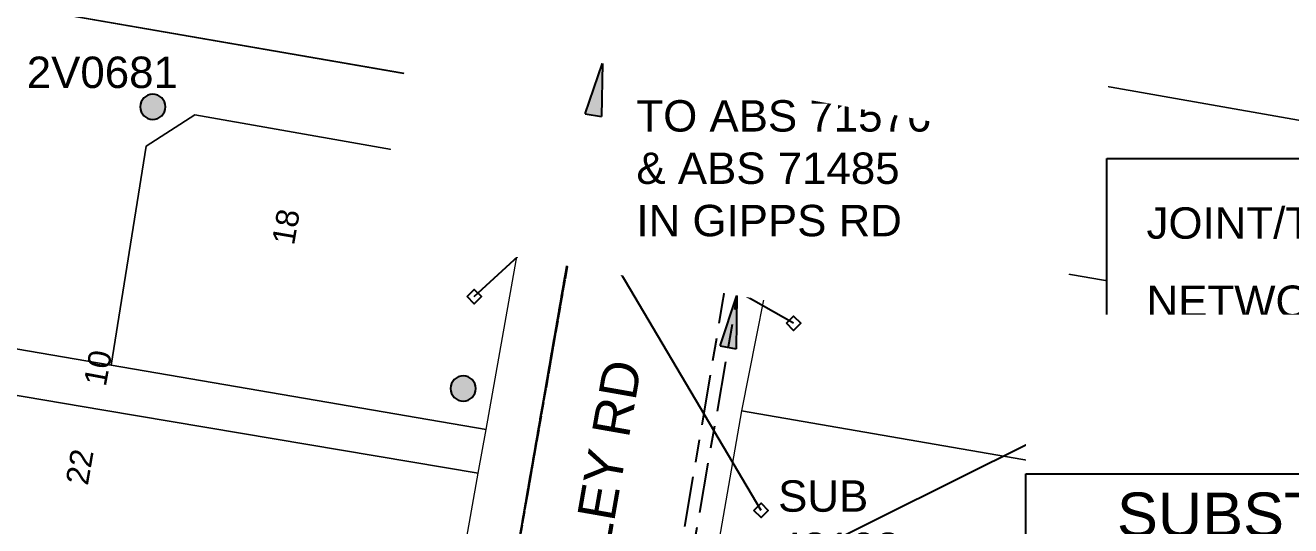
# Model space of a CAD drawing. Header units: metres. Extents: x 304132 to 306101, y 6188673 to 6190119.
# Drawn here: x 305198.4 to 305299.2, y 6189517.3 to 6189557.1 of the extents above; entities that cross this region are included whole.
import ezdxf
from ezdxf.enums import TextEntityAlignment as Align

# ---------------------------------------------------------------- set-up
doc = ezdxf.new("R2010")
doc.units = ezdxf.units.M
doc.linetypes.add('Cable Exist OH', pattern=[1, 1, 0])
doc.linetypes.add('Cable Exist UG', pattern=[8.2, 4, -1.2, 1.8, -1.2])
doc.layers.get('0').update_dxf_attribs({"color": 6})
for name, color, linetype in [('_User_LV_Exist', 7, 'Continuous'), ('Equip_SP_SL_EXT', 7, 'Continuous'), ('Mains_HV_EXT', 7, 'Continuous'), ('Mains_LV_EXT', 7, 'Continuous'), ('Mains_SL_EXT', 7, 'Continuous'), ('Mains_TR_EXT', 7, 'Continuous'), ('Notes_HV_MISC', 7, 'Continuous'), ('Notes_LV_MISC', 7, 'Continuous'), ('OH_Details_SP_MISC', 7, 'Continuous'), ('Services_SP_EXT', 7, 'Continuous'), ('SupportsOH_SP_TR_HV_LV_SL_EXT', 7, 'Continuous'), ('UG_Details_SP_MISC', 7, 'Continuous')]:
    doc.layers.add(name, color=color, linetype=linetype)
for name, color, linetype, lineweight in [('Cadastre Buildings_SP_EXT', 9, 'Continuous', 5), ('Cadastre Land Parcels_SP_EXT', 9, 'Continuous', 5), ('Cadastre Road Names_SP_HV_LV_SL_EXT', 9, 'Continuous', 5)]:
    doc.layers.add(name, color=color, linetype=linetype, lineweight=lineweight)
doc.styles.add('ARIAL', font='arial.ttf', dxfattribs={"height": 2})
doc.styles.add('iecARIAL', font='arial.ttf', dxfattribs={"height": 2})
doc.styles.add('POLE_LABEL', font='arial.ttf')
doc.styles.get("Standard").update_dxf_attribs({"font": 'arial.ttf'})
doc.dimstyles.get("Standard").update_dxf_attribs({"dimtxt": 0.18, "dimasz": 0.18, "dimexe": 0.18, "dimexo": 0.0625, "dimgap": 0.09, "dimtad": 0, "dimtih": 1, "dimtoh": 1, "dimdec": 4, "dimzin": 0, "dimdsep": 46, "dimtxsty": 'Standard', "dimcen": 0.09, "dimadec": 0, "dimazin": 0, "dimtfac": 1, "dimtdec": 4, "dimtofl": 0, "dimtmove": 0, "dimatfit": 3, "dimfxl": 1, "dimtolj": 1, "dimtzin": 0, "dimarcsym": 0})

# ---------------------------------------------------------------- blocks, each defined once
blk = doc.blocks.new('SL_LANTERN_EXT')
at = {"lineweight": 40}
for p, q in [((0, 1.97), (0, 6.47)), ((-1.46, 5.68), (-1.06, 5.28)), ((1.46, 5.68), (1.06, 5.28)), ((-2.25, 4.22), (2.25, 4.22)), ((-1.46, 2.76), (-1.06, 3.16)), ((1.46, 2.76), (1.06, 3.16)), ((0, 0), (0, 2.72))]:
    blk.add_line(p, q, dxfattribs=at)
blk.add_circle((0, 4.22), 1.5, dxfattribs=at)
at = {"style": 'iecARIAL', "flags": 8}
blk.add_attdef('ASSET_NUM', (1.5, 1.5), '', height=2.5, dxfattribs=at)
for tag, p, height, flags in [('CONSTRUCTED_VOLTAGE', (0.98, -0.65), 0.2, 9), ('CONTROL_TYPE', (0.98, -0.85), 0.2, 9), ('LANTERN_PURPOSE', (0.98, -1.05), 0.2, 9), ('LNUMBER', (2.18, -3.25), 2.5, 8), ('OPERATING_VOLTAGE', (0.98, -1.65), 0.2, 9), ('ORIENTATION', (0.98, -1.85), 0.2, 9), ('OWNED_BY', (0.98, -2.05), 0.2, 9), ('LANTERN_TYPE', (0.98, -1.25), 0.2, 9), ('NO_PHASES', (0.98, -1.45), 0.2, 9), ('STATE', (0.98, -2.25), 0.2, 9), ('USAGE', (0.98, -2.45), 0.2, 9), ('CEXIST', (0.98, -2.65), 0.2, 9), ('CNEW', (0.98, -2.85), 0.2, 9), ('CNUMBER', (0.98, -3.05), 0.2, 9), ('CREMOVE', (0.98, -3.25), 0.2, 9), ('CREPLACE', (0.98, -3.45), 0.2, 9), ('LKINGHEIGHT', (0.98, -3.65), 0.2, 9), ('LBRACKET', (0.98, -3.85), 0.2, 9), ('LBRACKETVOCAB', (0.98, -4.05), 0.2, 9), ('LCATEGORY', (0.98, -4.25), 0.2, 9), ('LCHARGE1', (0.98, -4.45), 0.2, 9), ('LCHARGE1PERCENT', (0.98, -4.65), 0.2, 9), ('LCHARGE2', (0.98, -4.85), 0.2, 9), ('LCHARGE2PERCENT', (0.98, -5.05), 0.2, 9), ('LCHARGE3', (0.98, -5.25), 0.2, 9), ('LCHARGE3PERCENT', (0.98, -5.45), 0.2, 9), ('LEXIST', (0.98, -5.65), 0.2, 9), ('LLAMP', (0.98, -5.85), 0.2, 9), ('LLAMPVOCAB', (0.98, -6.05), 0.2, 9), ('LMAST', (0.98, -6.25), 0.2, 9), ('LMASTVOCAB', (0.98, -6.45), 0.2, 9), ('LNEW', (0.98, -6.65), 0.2, 9), ('LANTNUMBER', (0.98, -6.85), 0.2, 9), ('LOUTREACH', (0.98, -7.25), 0.2, 9), ('LOUTREACHVOCAB', (0.98, -7.45), 0.2, 9), ('LRATECODE', (0.98, -7.65), 0.2, 9), ('LREMOVE', (0.98, -7.85), 0.2, 9), ('LREPLACE', (0.98, -8.05), 0.2, 9), ('LTYPE', (0.98, -8.25), 0.2, 9), ('STREETNAME', (0.98, -9.25), 0.2, 9), ('LTYPEVOCAB', (0.98, -8.45), 0.2, 9), ('LEGEND', (0.98, -8.65), 0.2, 9), ('LOCATION', (0.98, -8.85), 0.2, 9), ('NOTES', (0.98, -9.05), 0.2, 9), ('SUBURB', (0.98, -9.45), 0.2, 1)]:
    blk.add_attdef(tag, p, '', height=height, dxfattribs=dict(flags=flags))
blk = doc.blocks.new('CCP_EXT')
at = {"flags": 9}
for tag, p in [('STATE', (0, -1.8)), ('USAGE', (0, -1.2)), ('LEGEND', (0, -1.4)), ('LIFE_SUPPORT', (0, -1.6)), ('NOTES', (0, -2))]:
    blk.add_attdef(tag, text='', height=0.2, dxfattribs=at).set_placement(p, align=Align.MIDDLE_LEFT)
blk.add_wipeout([(0, 0.57), (0.57, 0), (0, -0.57), (-0.57, 0)])
blk.add_lwpolyline([(-0.57, 0), (0, 0.57), (0.57, 0), (0, -0.57), (-0.57, 0)])
at = {"flags": 1}
blk.add_attdef('Z', (0, 0), '', height=0.2, dxfattribs=at)
at = {"flags": 9}
for tag, p in [('CCP_TYPE', (0, 0)), ('CONSTRUCTED_VOLTAGE', (0, -0.2)), ('OPERATING_VOLTAGE', (0, -0.6)), ('ORIENTATION', (0, -0.8)), ('OWNED_BY', (0, -1)), ('NO_PHASES', (0, -0.4))]:
    blk.add_attdef(tag, text='', height=0.2, dxfattribs=at).set_placement(p, align=Align.MIDDLE_LEFT)
blk = doc.blocks.new('POLE_EXT')
blk.add_hatch(color=256).paths.add_polyline_path([(-1, 0, 1), (1, 0, 1)])
blk.add_lwpolyline([(-1, 0, 1), (1, 0, 1)], format="xyb", close=True)
for tag, height, flags, p in [('pNumber', 2.5, 8, (-17.84, 2.07)), ('OWNED_BY', 0.2, 9, (1.35, -0.4)), ('SPECIAL_USE', 0.2, 9, (1.35, -0.8)), ('STATE', 0.2, 9, (1.35, -1)), ('PARENT', 0.2, 9, (1.35, -0.6)), ('cLV', 0.2, 9, (1.35, -1.4)), ('hDepth', 0.2, 9, (1.35, -1.6)), ('hDia', 0.2, 9, (1.35, -1.8)), ('cHV', 0.2, 9, (1.35, -2)), ('USAGE', 0.2, 9, (1.35, -1.2)), ('LBRACKET', 0.2, 9, (1.35, -2.2)), ('LExisting', 0.2, 9, (1.35, -2.4)), ('LANTNUMBER', 0.2, 9, (1.35, -2.6)), ('LOther', 0.2, 9, (1.35, -2.8)), ('LRemove', 0.2, 9, (1.35, -3)), ('cLinedev', 0.2, 9, (1.35, -3.4)), ('pExisting', 0.2, 9, (1.35, -3.8)), ('LEGEND', 0.2, 9, (1.35, -3.2)), ('LOCATION', 0.2, 9, (1.35, -3.6)), ('PFNUMBER', 0.2, 9, (1.35, -4)), ('pFooting', 0.2, 9, (1.35, -4.4)), ('pNew', 0.2, 9, (1.35, -4.6)), ('pRelocate', 0.2, 9, (1.35, -5)), ('NEWPFNUMBER', 0.2, 9, (1.35, -4.2)), ('pRemove', 0.2, 9, (1.35, -5.2)), ('pReplace', 0.2, 9, (1.35, -5.4)), ('pStay', 0.2, 9, (1.35, -5.6)), ('pType', 0.2, 9, (1.35, -5.8)), ('cspan', 0.2, 9, (1.35, -6)), ('STREETNAME', 0.2, 9, (1.35, -6.2)), ('SUBURB', 0.2, 9, (1.35, -6.4)), ('OPERATED_BY', 0.2, 9, (1.36, -7.01)), ('NOTES', 0.2, 9, (1.35, -6.6)), ('MAINTAINED_BY', 0.2, 9, (1.36, -6.81))]:
    blk.add_attdef(tag, text='', height=height, dxfattribs=dict(flags=flags)).set_placement(p, align=Align.MIDDLE_LEFT)
at = {"style": 'POLE_LABEL'}
for tag, height, flags, p in [('ASSET_NUM', 2.5, 8, (2, 2)), ('STRUCTURE_PLANT_NUMBER', 0.2, 9, (1.35, 0.03)), ('STREET_CODE', 0.2, 9, (1.35, -0.2))]:
    blk.add_attdef(tag, text='', height=height, dxfattribs=dict(at, flags=flags)).set_placement(p, align=Align.MIDDLE_LEFT)
at = {"flags": 1}
blk.add_attdef('Z', (1.35, -7.33), '', height=0.2, dxfattribs=at)
blk = doc.blocks.new('*U146')
blk.add_hatch(color=256).paths.add_polyline_path([(-0.64, 0.11), (0.64, -0.11), (0.71, 4.14)])
for p, q in [((-0.64, 0.11), (0.71, 4.14)), ((0.71, 4.14), (0.64, -0.11)), ((-0.64, 0.11), (0.64, -0.11))]:
    blk.add_line(p, q)
at = {"color": 250}
blk.add_wipeout([(-28.02, 9.15), (-16.41, 75.52), (37.69, 66.08), (26.08, -0.29)], dxfattribs=at)
blk = doc.blocks.new('JOINT TERMINATION STICKER')
at = {"color": 0}
blk.add_lwpolyline([(0, 39.18), (107.73, 39.18), (107.73, 0), (0, 0)], close=True, dxfattribs=at)
at = {"color": 0, "char_height": 2.5, "width": 119.2652, "attachment_point": 1, "style": 'ARIAL'}
for s, insert in [('JOINT/TERMINATION TYPE:', (3.15, 35.29)), ('NETWORK ACCESS\\PAUTHORISATION:', (3.15, 29.06)), ('JOINT/TERMINATION KIT #:', (3.15, 18.71)), ('JOINT/TERMINATION BATCH #:', (3.15, 12.53))]:
    blk.add_mtext(s, dxfattribs=dict(at, insert=insert))
at = {"color": 0, "style": 'ARIAL'}
for tag, p in [('JOINT/TERMINATION_TYPE', (55.75, 31.96)), ('NETWORK_ACCESS_AUTHORISATION', (55.75, 21.61)), ('JOINT/TERMINATION_KIT', (55.75, 15.43)), ('JOINT/TERMINATION_BATCH#', (55.75, 9.2)), ('DATE_OF_MANUFACTURE', (55.75, 3.1))]:
    blk.add_attdef(tag, text='', height=2.5, dxfattribs=at).set_placement(p, align=Align.BOTTOM_LEFT)
blk = doc.blocks.new('*U149')
blk.add_hatch(color=256).paths.add_polyline_path([(-0.64, 0.11), (0.64, -0.11), (0.73, 4.14)])
for p, q in [((-0.64, 0.11), (0.73, 4.14)), ((0.73, 4.14), (0.64, -0.11)), ((-0.64, 0.11), (0.64, -0.11))]:
    blk.add_line(p, q)
at = {"color": 250}
blk.add_wipeout([(-50.09, 13.15), (-33.26, 107.74), (56.91, 91.75), (40.09, -2.84)], dxfattribs=at)
blk = doc.blocks.new('*T158')
at = {"layer": 'Notes_LV_MISC', "color": 0, "linetype": 'ByBlock', "lineweight": -2, "transparency": 16777216}
for p, q in [((0, 28), (80.55, 28)), ((0, 0), (0, 28)), ((80.55, 0), (80.55, 28)), ((0, 19), (80.55, 19)), ((7.79, 0), (7.79, 19)), ((0, 12.67), (80.55, 12.67)), ((0, 6.33), (80.55, 6.33)), ((0, 0), (80.55, 0))]:
    blk.add_line(p, q, dxfattribs=at)
at = {"layer": 'Notes_LV_MISC', "color": 0, "linetype": 'Continuous', "lineweight": 0, "transparency": 16777216}
for s, insert, char_height, width, attachment_point in [('{\\LSUBSTATION 42102 LABELS}', (40.27, 26.5), 3.5, 77.5463, 2), ('R', (3.89, 17.5), 2.5, 4.7871, 2), ('TO UGOH ON POLE 2V0682', (9.29, 15.83), 2.5, 69.7591, 4), ('T', (3.89, 11.17), 2.5, 4.7871, 2), ('TRANSFORMER', (9.29, 9.5), 2.5, 69.7591, 4), ('S', (3.89, 4.83), 2.5, 4.7871, 2), ('TO UGOH ON POLE 2V0682', (9.29, 3.17), 2.5, 69.7591, 4)]:
    blk.add_mtext(s, dxfattribs=dict(at, insert=insert, char_height=char_height, width=width, attachment_point=attachment_point))

msp = doc.modelspace()

# ---------------------------------------------------------------- linework, layer by layer
at = {"layer": 'Cadastre Buildings_SP_EXT', "linetype": 'Continuous'}
msp.add_lwpolyline([(305242.44, 6189566.33), (305182.42, 6189576.75), (305179.72, 6189561.77), (305239.84, 6189551.35), (305242.44, 6189566.33)], close=True, dxfattribs=at)
at = {"layer": 'Cadastre Land Parcels_SP_EXT', "linetype": 'Continuous'}
for points in [[(305320.89, 6189545.88), (305261.05, 6189556.42), (305258.37, 6189541.31), (305318.29, 6189530.97), (305320.89, 6189545.88)], [(305238.67, 6189545.3), (305211.87, 6189550.02), (305207.99, 6189547.51), (305205.2, 6189530.08), (305235.06, 6189524.97), (305238.67, 6189545.3)], [(305318.29, 6189530.97), (305258.37, 6189541.31), (305255.4, 6189526.45), (305315.74, 6189516.01), (305318.29, 6189530.97)], [(305235.06, 6189524.97), (305205.2, 6189530.08), (305174.94, 6189535.25), (305174.33, 6189531.62), (305204.61, 6189526.51), (305234.44, 6189521.48), (305235.06, 6189524.97)], [(305234.44, 6189521.48), (305204.61, 6189526.51), (305174.33, 6189531.62), (305171.65, 6189516.88), (305231.65, 6189505.74), (305234.44, 6189521.48)], [(305315.74, 6189516.01), (305255.4, 6189526.45), (305252.8, 6189511.5), (305313.12, 6189501.02), (305315.74, 6189516.01)]]:
    msp.add_lwpolyline(points, close=True, dxfattribs=at)
at = {"layer": 'Mains_LV_EXT', "linetype": 'Cable Exist OH'}
msp.add_lwpolyline([(305242.4, 6189543.15), (305250.61, 6189589.64)], dxfattribs=at)
at = {"layer": 'Mains_SL_EXT', "linetype": 'Cable Exist OH'}
msp.add_lwpolyline([(305250.61, 6189589.64), (305242.47, 6189543.36)], dxfattribs=at)
at = {"layer": 'Services_SP_EXT'}
msp.add_lwpolyline([(305238.27, 6189559.3), (305242.4, 6189543.15)], dxfattribs=at)

# ---------------------------------------------------------------- block references
at = {"layer": 'Equip_SP_SL_EXT', "rotation": 258.7242368364252}
msp.add_blockref('SL_LANTERN_EXT', (305242.47, 6189543.36), dxfattribs=at)
at = {"layer": 'SupportsOH_SP_TR_HV_LV_SL_EXT'}
ref = msp.add_blockref('POLE_EXT', (305208.51, 6189550.65), dxfattribs=at)
ref.add_attrib('ASSET_NUM', '2V0681', dxfattribs={"layer": '0', "height": 2.5, "style": 'POLE_LABEL'}).set_placement((305210.51, 6189551.4), align=Align.BOTTOM_RIGHT)
ref = msp.add_blockref('POLE_EXT', (305242.4, 6189543.15), dxfattribs=at)
ref.add_attrib('ASSET_NUM', '2V0679', dxfattribs={"layer": '0', "height": 2.5, "style": 'POLE_LABEL'}).set_placement((305240.13, 6189543.82), align=Align.TOP_RIGHT)
msp.add_blockref('POLE_EXT', (305233.24, 6189528.22), dxfattribs=at)

# ---------------------------------------------------------------- texts
at = {"layer": 'Cadastre Land Parcels_SP_EXT'}
for s, rotation, p in [('13', 79.9132, (305289.65, 6189543.65)), ('18', 80.2451, (305219.76, 6189539.57)), ('10', 79.4509, (305204.76, 6189528.32)), ('15', 80.1133, (305286.95, 6189528.68)), ('22', 80.2049, (305203.33, 6189520.45))]:
    msp.add_text(s, height=1.8, rotation=rotation, dxfattribs=at).set_placement(p)
at = {"layer": 'Cadastre Road Names_SP_HV_LV_SL_EXT'}
msp.add_text('BERKELEY RD', height=3, rotation=80.0224, dxfattribs=at).set_placement((305242.39, 6189501.26))
at = {"layer": 'Notes_LV_MISC', "linetype": 'Cable Exist UG', "insert": (305258.33, 6189520.91), "char_height": 2.5, "attachment_point": 1, "style": 'iecARIAL'}
msp.add_mtext_dynamic_manual_height_columns('SUB\\P42102', width=12.3819, gutter_width=10, heights=[0], dxfattribs=at)

# ---------------------------------------------------------------- next in the draw order: block references
at = {"layer": 'Services_SP_EXT'}
for p in [(305236.39, 6189548.21), (305262.21, 6189548.47), (305234.12, 6189535.54), (305259.56, 6189533.42), (305256.97, 6189518.51)]:
    msp.add_blockref('CCP_EXT', p, dxfattribs=at)

# ---------------------------------------------------------------- next in the draw order: linework, layer by layer
at = {"layer": 'Cadastre Buildings_SP_EXT', "linetype": 'Continuous'}
for points in [[(305323.52, 6189560.96), (305263.72, 6189571.42), (305261.05, 6189556.42), (305320.89, 6189545.88), (305323.52, 6189560.96)], [(305239.84, 6189551.36), (305179.72, 6189561.77), (305174.94, 6189535.25), (305205.2, 6189530.08), (305207.99, 6189547.51), (305211.87, 6189550.02), (305238.67, 6189545.3), (305239.84, 6189551.36)]]:
    msp.add_lwpolyline(points, close=True, dxfattribs=at)
at = {"layer": 'Mains_HV_EXT', "linetype": 'Cable Exist UG'}
msp.add_lwpolyline([(305285.64, 6189681.78), (305285.22, 6189680.46), (305279.4, 6189675.78), (305250.86, 6189511.44)], dxfattribs=at)
at = {"layer": 'Mains_LV_EXT', "linetype": 'Cable Exist OH'}
msp.add_lwpolyline([(305233.92, 6189494.38), (305242.4, 6189543.15)], dxfattribs=at)
at = {"layer": 'Mains_SL_EXT', "linetype": 'Cable Exist OH'}
msp.add_lwpolyline([(305242.47, 6189543.36), (305233.92, 6189494.38)], dxfattribs=at)
at = {"layer": 'Mains_TR_EXT', "linetype": 'Cable Exist OH'}
msp.add_lwpolyline([(305445.91, 6189915.75), (305378.72, 6189860.27), (305353.69, 6189826.56), (305330.85, 6189796.76), (305287.87, 6189741.93), (305266.62, 6189680.24), (305257.64, 6189630.24), (305250.61, 6189589.64), (305242.4, 6189543.15), (305233.92, 6189494.38), (305226.44, 6189451.63), (305218.78, 6189408.39), (305136.26, 6189427.53), (305053.88, 6189447.28), (304970.07, 6189467.37), (304909.05, 6189461.29), (304850.58, 6189435.72)], dxfattribs=at)
at = {"layer": 'OH_Details_SP_MISC', "color": 7, "linetype": 'Continuous', "flags": 128}
msp.add_lwpolyline([(305226.44, 6189451.63), (305233.92, 6189494.38), (305242.4, 6189543.15), (305250.61, 6189589.64)], dxfattribs=at)
at = {"layer": 'Services_SP_EXT'}
for points in [[(305236.39, 6189548.21), (305242.4, 6189543.15)], [(305262.21, 6189548.47), (305242.4, 6189543.15)], [(305234.12, 6189535.54), (305242.4, 6189543.15)], [(305256.97, 6189518.51), (305242.4, 6189543.15)], [(305259.56, 6189533.42), (305242.4, 6189543.15)]]:
    msp.add_lwpolyline(points, dxfattribs=at)
at = {"layer": 'UG_Details_SP_MISC', "color": 7, "linetype": 'Cable Exist UG', "flags": 128}
msp.add_lwpolyline([(305248.18, 6189501.07), (305277.14, 6189672.77)], dxfattribs=at)

# ---------------------------------------------------------------- next in the draw order: block references
at = {"layer": 'SupportsOH_SP_TR_HV_LV_SL_EXT'}
msp.add_blockref('POLE_EXT', (305237, 6189547.16), dxfattribs=at)

# ---------------------------------------------------------------- next in the draw order: leaders
at = {"layer": 'Notes_HV_MISC', "lineweight": 5}
msp.add_leader([(305253.57, 6189511.57), (305284.53, 6189526.95)], dimstyle='Standard', override={"dimasz": 2.5, "dimgap": 0.09, "dimtad": 0}, dxfattribs=at)

# ---------------------------------------------------------------- next in the draw order: block references
at = {"layer": 'Notes_HV_MISC'}
msp.add_blockref('*U146', (305254.34, 6189531.5), dxfattribs=at)

# ---------------------------------------------------------------- next in the draw order: texts
at = {"layer": 'Notes_HV_MISC', "linetype": 'Cable Exist UG', "insert": (305247.04, 6189551.18), "char_height": 2.5, "attachment_point": 1, "style": 'iecARIAL'}
msp.add_mtext_dynamic_manual_height_columns('TO ABS 71576\\P& ABS 71485\\PIN GIPPS RD', width=52.484, gutter_width=10, heights=[0], dxfattribs=at)

# ---------------------------------------------------------------- next in the draw order: wipeouts: each hides what was drawn before it
at = {"color": 7, "linetype": 'Continuous'}
msp.add_wipeout([(305284.53, 6189546.54), (305284.53, 6189507.36), (305392.26, 6189507.36), (305392.26, 6189546.54)], dxfattribs=at).dxf.layer = 'Notes_HV_MISC'

# ---------------------------------------------------------------- next in the draw order: block references
at = {"layer": 'Notes_HV_MISC', "lineweight": 5}
msp.add_blockref('JOINT TERMINATION STICKER', (305284.53, 6189507.36), dxfattribs=at)
at = {"layer": 'Notes_LV_MISC'}
msp.add_blockref('*U149', (305243.61, 6189549.98), dxfattribs=at)

# ---------------------------------------------------------------- next in the draw order: wipeouts: each hides what was drawn before it
at = {"color": 7, "linetype": 'Cable Exist UG'}
msp.add_wipeout([(305278.07, 6189534.11), (305278.07, 6189493.44), (305358.62, 6189493.44), (305358.62, 6189534.11)], dxfattribs=at).dxf.layer = '_User_LV_Exist'

# ---------------------------------------------------------------- next in the draw order: block references
msp.add_blockref('*T158', (305278.07, 6189493.44))

doc.saveas('drawing.dxf')
